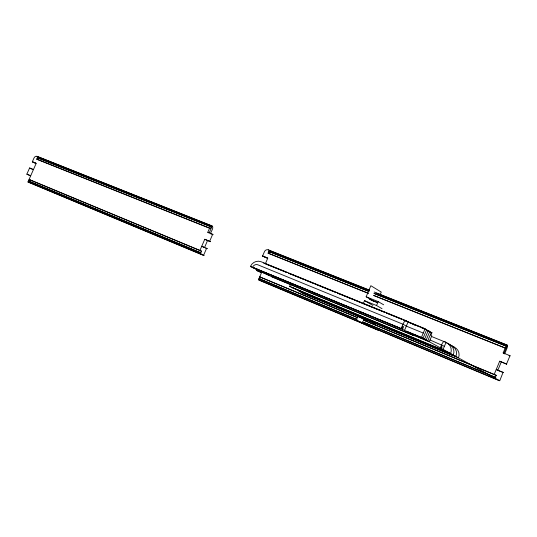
<?xml version="1.0" encoding="UTF-8"?>
<svg xmlns="http://www.w3.org/2000/svg" width="537" height="537" viewBox="0 0 537 537"><rect width="100%" height="100%" fill="white"/><g stroke="black" fill="none" stroke-linecap="round" stroke-linejoin="round"><path stroke-width="0.81" d="M494.161 374.47L499.699 361.213L506.693 364.153L499.699 361.213M374.202 292L507.344 345.19L503.901 353.433L503.156 352.937L505.23 347.976L373.826 295.437M373.658 295.491L505.673 348.285L506.606 344.667M501.202 362.16L497.765 370.396L496.242 369.496L503.229 372.45L498.329 370.624M504.639 353.93L506.693 348.996A3.598 0.879 -68.1 0 0 507.452 346.519A3.531 0.866 -68.1 0 0 507.344 345.19L376.497 293.128M362.697 321.965L495.839 377.565L495.376 377.31L496.208 375.316L363.401 320.025M503.075 372.316L499.759 380.76L498.678 380.397L261.022 280.992L258.478 279.75L261.586 272.528L256.391 270.386L257.008 268.943M506.539 364.005L510.009 355.702L503.156 352.937M440.421 348.983L439.971 348.741L441.642 344.767A4.236 1.242 -67.8 0 1 444.374 341.492L446.032 342.425A8.545 8.498 -39.5 0 1 450.63 353.534L441.085 349.352L442.085 346.976L441.421 346.607L440.421 348.983L289.658 286.416L290.591 284.241M442.736 350.258L446.046 342.391L431.876 336.625M403.462 319.978L426.66 329.658L423.035 338.263L421.438 337.377L425.076 328.731L403.482 319.945M428.231 330.577L429.781 331.483L426.19 340.008L424.619 339.136L428.231 330.577L425.935 329.644M258.478 279.75L499.605 380.639L427.747 340.867L431.318 332.383L427.526 330.839M431.318 332.383L431.936 332.745L430.862 335.283L431.782 335.813L429.291 341.72L412.691 334.86L413.007 335.034M380.263 294.39L381.243 292.081L370.859 285.704L366.153 296.766L374.571 301.64M382.015 308.668L376.518 305.526L378.182 301.606L366.153 296.766M404.515 330.396L402.495 329.288L403.589 326.704L402.777 326.254L401.683 328.845L401.139 328.55L402.965 324.227A4.618 1.517 -67.9 0 1 404.643 321.428A4.699 1.537 -67.9 0 1 406.12 320.723L408.12 321.871L404.515 330.396L421.438 337.377M356.219 320.146L368.194 325.147L378.739 330.517L367.013 325.61L356.219 320.146L357.877 316.246L369.859 321.22L375.457 324.14M363.119 303.902L364.502 300.66L376.518 305.526M368.228 293.323L268.077 253.155L268.822 251.43L369.161 291.423M268.829 253.571L269.567 251.846L268.822 251.43M265.305 263.875L267.788 258.109L262.58 256.008L264.432 251.699A3.135 2.806 -60.7 0 1 268.272 249.866L369.53 290.141M356.501 319.381L259.74 278.972L260.485 277.24L259.72 276.857L357.984 317.77M199.925 250.45L204.772 239.267L210.363 241.69L204.772 239.267M35.717 163.355L32.334 161.771L33.979 158.059A2.712 2.081 -63 0 1 37.006 156.354L212.169 226.05L209.155 233.004L207.792 232.286L209.611 228.097L36.691 159.147L37.348 157.656L210.336 226.426L211.148 226.869L210.423 228.54L36.691 159.147M210.336 226.426L210.819 225.312M207.497 240.67L204.49 247.624L201.744 246.255L207.336 248.678L205.651 248.094M32.334 161.771L36.207 163.329L27.958 181.962L204.1 255.625L203.59 255.283L206.624 248.269M209.658 241.261L212.692 234.253L207.792 232.286M30.247 175.706L26.85 174.156L29.595 167.967L33.462 169.538M37.644 159.623L38.302 158.14L37.348 157.656M29.367 181.419L30.025 179.929L29.058 179.479L201.382 251.054L200.657 252.732L28.401 180.969L201.482 253.135M250.625 266.057C252.363 262.278 257.089 260.15 261.016 261.7L406.12 320.717M271.474 276.555L414.282 335.732L273.125 277.394L250.383 266.473L252.565 267.292L253.122 266.318A4.309 3.853 -63.2 0 1 257.82 264.795L402.965 324.227L406.328 326.113L423.257 333.054M253.43 268.064L253.706 267.58L256.948 269.514M213.169 234.696L212.692 234.253M445.777 342.324L453.973 347.003A8.344 8.31 -13.1 0 1 458.477 357.877L303.68 293.524L304.251 293.813M32.569 161.892L35.959 163.342M211.679 234.179L210.336 233.655L212.303 229.554A3.054 1.537 -68.2 0 0 212.759 227.373A3 1.51 -68.2 0 0 212.169 226.043L37.006 156.354M262.788 256.115L267.567 258.169M38.302 158.14L211.148 226.869M272.903 251.907L369.483 290.336M373.826 293.283L506.055 345.989M269.567 251.846L368.55 291.309M374.786 293.793L506.498 346.305M268.077 253.155L368.382 293.262M369.362 299.216L377.914 302.66M371.161 300.123L377.618 302.727M272.125 251.598L268.272 249.866M288.678 273.226L335.994 292.477L315.038 283.992M337.545 293.108L384.861 312.366L380.968 310.822M386.412 312.997L401.924 319.307L386.398 313.031M263.607 263.063L287.127 272.595L266.164 264.103M288.664 273.259L304.177 279.576M305.728 280.207L313.48 283.361M337.531 293.148L353.044 299.458M354.595 300.089L362.354 303.251M363.905 303.882L379.417 310.191M419.753 326.845L409.778 322.784L410.865 323.415M421.29 327.469L426.66 329.658M412.94 324.348L415.235 325.281M422.116 328.087L424.405 329.02M426.734 330.242L429.781 331.483M429.613 331.799L431.936 332.745M452.423 346.365L453.973 347.003M430.009 339.975L444.394 346.325M26.85 174.156L30.71 175.747M252.565 267.292L401.139 328.55M401.683 328.845L254.686 268.232L402.495 329.288M423.035 338.263L406.18 331.302L424.619 339.136M264.768 273.152L257.76 270.259L268.983 275.293M426.19 340.008L409.469 333.101L427.747 340.867M441.085 349.352L291.161 287.181L312.125 296.585L298.887 291.094L300.686 292.007L315.635 298.377M448.127 353.225L455.906 356.454A8.411 8.37 -23.6 0 0 451.375 345.492M30.025 179.929L201.442 251.141M260.485 277.24L357.28 317.542M363.475 320.119L496.665 375.578L496.208 375.316M27.958 181.962L203.59 255.283M357.092 319.562L258.975 278.596L259.74 278.972M362.495 321.824L495.376 377.31M261.183 272.568L256.391 270.386M267.345 258.23L262.58 256.008M32.985 169.531L29.595 167.967M289.658 286.416L290.262 286.724M302.828 293.095L302.472 292.913L452.651 355.4M357.877 316.246L366.476 320.703M209.611 228.097L210.423 228.54M449.711 354.091L445.455 351.755L453.295 355.004A8.478 8.438 -32.8 0 0 448.731 343.955M364.502 300.66L372.953 305.446M378.182 301.606L383.66 304.801M505.23 347.976L505.673 348.285M510.009 355.702A7.572 0.356 22.6 0 1 509.029 355.588"/></g></svg>
